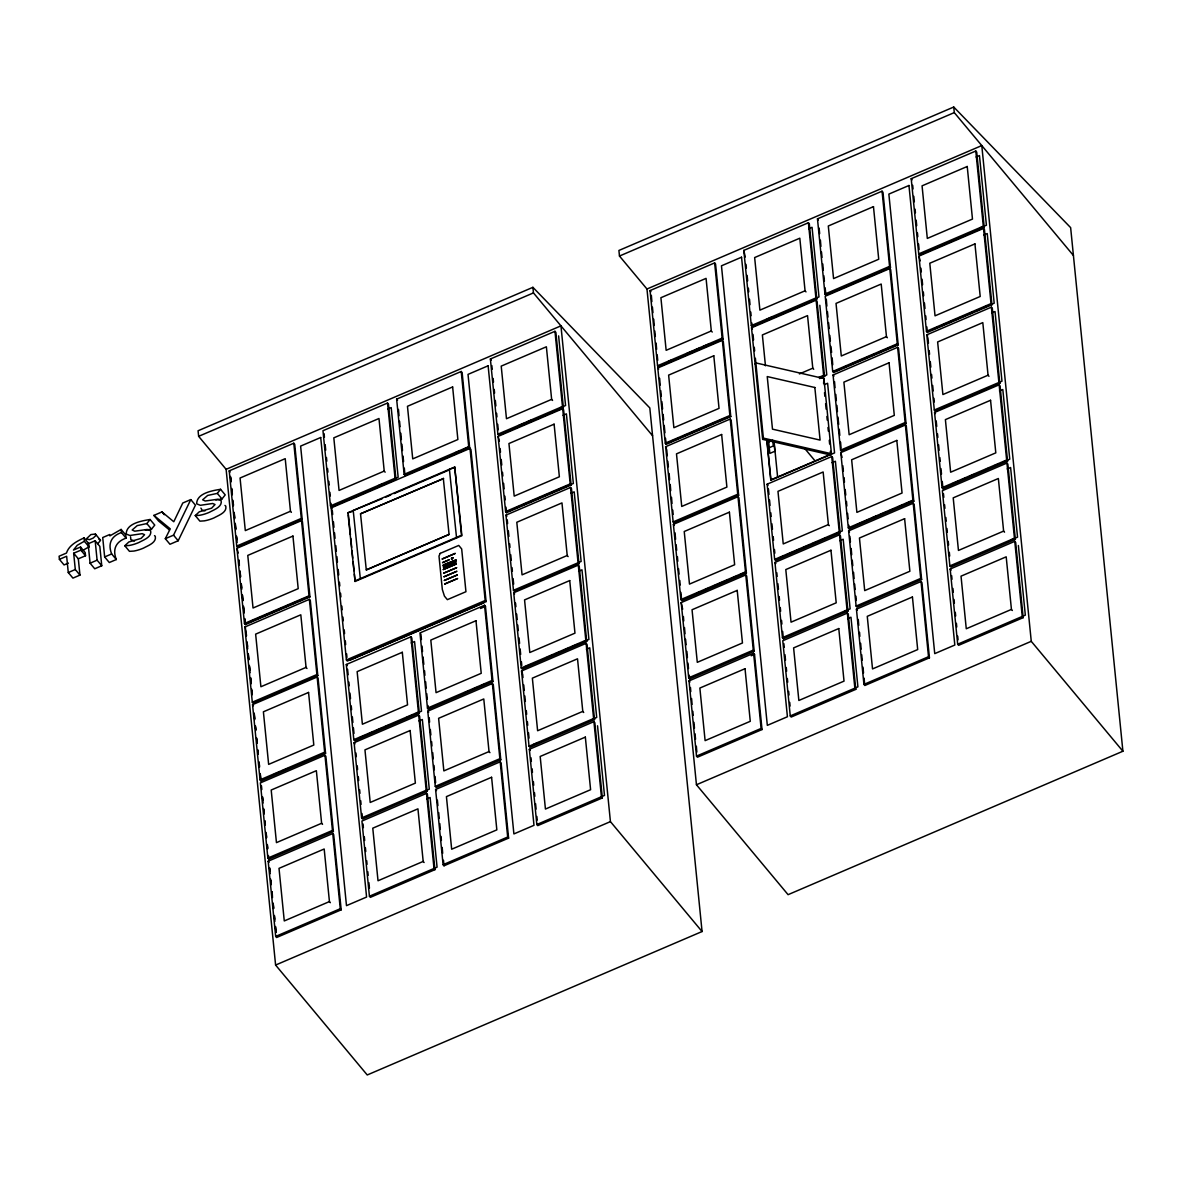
<?xml version="1.0" encoding="UTF-8"?>
<svg xmlns="http://www.w3.org/2000/svg" width="1182" height="1182" viewBox="0 0 1182 1182"><rect width="100%" height="100%" fill="white"/><g stroke="black" fill="none" stroke-linecap="round" stroke-linejoin="round"><path stroke-width="1.5" d="M130.581 536.894L130.847 539.598L134.526 541.075M443.043 565.676L455.971 560.032M451.82 559.352L451.45 558.303M165.317 538.682L173.532 535.165L190.79 499.587L195.444 505.157L178.186 540.75L169.972 544.267L165.317 538.682L170.238 528.842L153.896 515.396L161.964 511.924L173.784 521.735L182.767 503.015L190.79 499.587M755.15 364.174L755.874 362.918L823.943 378.55L831.448 453.74L830.724 454.996L762.656 439.364L751.53 327.813L816.112 300.139L817.043 301.247L824.548 376.437L819.569 378.565M762.656 439.364L763.38 438.123L755.387 358.249M823.943 378.55L823.588 383.456M154.502 535.623L155.3 536.332C156.689 542.789 147.868 545.626 143.554 548.079A37.115 24.645 -39.8 0 1 133.935 551.048L129.459 551.344L124.804 545.759L129.281 545.463A37.115 24.645 -39.8 0 0 138.9 542.494C143.125 540.085 152.138 537.16 150.646 530.748L147.248 529.447L134.748 531.191L132.162 529.994L137.215 525.621L146.834 523.567L150.099 519.504L154.753 525.089L151.503 529.152L145.401 530.171M224.964 505.423L225.777 506.147C227.254 512.545 218.242 515.47 214.016 517.893A37.115 24.645 -39.8 0 1 204.397 520.848L199.921 521.159L195.266 515.574L199.743 515.278A37.115 24.645 -39.8 0 0 209.362 512.308C213.587 509.9 222.6 506.96 221.123 500.562L217.71 499.262L205.21 501.005L202.624 499.809L207.677 495.435L217.311 493.382L220.561 489.304L225.215 494.889L221.965 498.967L215.863 499.986M451.48 558.347L452.233 557.815M124.804 545.759L128.823 541.991L141.131 538.371L144.573 534.707L142.224 533.673L129.872 535.49L126.193 534.013C126.252 523.449 141.633 520.848 150.099 519.504M195.266 515.574L199.285 511.806L211.593 508.186L215.035 504.522L212.686 503.488L200.334 505.305L196.655 503.827C196.714 493.263 212.095 490.663 220.561 489.304M97.811 543.676L100.544 540.351L95.432 534.042L90.881 534.574L86.375 538.859L89.492 539.657L93.156 538.091L95.609 535.801L95.432 534.042M451.539 559.293L453.282 557.845M81.868 550.915L89.019 546.838L88.694 543.498L84.04 537.913C77.081 541.12 68.94 545.227 66.473 553.058L59.1 556.22L59.41 559.352L64.064 564.937L68.408 563.075M121.125 529.433L121.436 532.565C111.566 535.874 107.488 543.484 111.669 553.944L116.324 559.529L109.305 562.529L104.651 556.944L102.716 537.529L109.734 534.53L109.867 535.889L121.125 529.433L125.78 535.018L126.09 538.15C116.22 541.459 112.142 549.069 116.324 559.529M84.04 537.913L84.365 541.253L77.199 545.33L73.447 550.073L80.553 547.03L85.207 552.615L85.518 555.747L78.322 558.82L79.948 575.102L72.929 578.116L68.275 572.531L66.65 556.249L59.41 559.352M452.588 563.622L454.154 562.529L454.036 561.258L450.726 562.248L450.948 564.331M532.905 287.329L198.074 430.765L198.635 436.335L226.117 469.313L275.598 965.059L367.233 1074.97L702.064 931.534L649.805 407.923L532.905 287.329L533.451 292.9L652.582 435.774M953.741 107.03L618.91 250.466L619.471 256.036L646.968 289.014L696.449 784.759L788.084 894.671L1122.9 751.235L1070.641 227.638L953.741 107.03L954.288 112.6L1073.419 255.489M198.635 436.335L533.451 292.9M619.471 256.036L954.288 112.6M226.117 469.313L560.948 325.863L610.429 821.623L702.064 931.534M646.968 289.014L981.784 145.578L1031.265 641.324L1122.9 751.235M229.219 470.864L293.801 443.206L294.717 444.299L302.223 519.504L237.641 547.163L236.725 546.069L229.219 470.864L230.135 471.973M387.548 403.032L322.967 430.706L330.472 505.896L331.388 507.004L395.97 479.331L388.464 404.141L387.548 403.032L395.054 478.237L395.97 479.331M396.635 399.147L461.216 371.473L462.132 372.581L469.638 447.771L405.057 475.445L404.141 474.351L396.635 399.147L397.551 400.24M490.382 358.988L554.964 331.315L555.88 332.408L563.386 407.613L498.804 435.286L497.888 434.178L490.382 358.988L491.298 360.082M650.056 290.58L714.637 262.906L715.553 264L723.059 339.204L658.477 366.878L657.561 365.77L650.056 290.58L650.972 291.673M743.803 250.407L808.399 222.748L809.315 223.841L816.821 299.046L752.225 326.705L751.309 325.611L743.803 250.407L745.281 257.011M817.471 218.847L882.053 191.189L882.969 192.282L890.474 267.487L825.893 295.145L824.977 294.052L817.471 218.847L818.387 219.955M911.219 178.689L975.8 151.015L976.716 152.123L984.222 227.313L919.64 254.987L918.724 253.894L911.219 178.689L912.135 179.782M387.859 409.031L391.198 407.598L398.157 477.233L394.803 478.666M808.695 228.732L812.049 227.299L818.993 296.933L815.639 298.366M976.11 157.014L979.45 155.581L986.409 225.215L979.701 228.082M95.166 540.765L88.148 543.779L90.083 563.193L94.737 568.778L101.755 565.764L99.82 546.35L95.166 540.765L97.101 560.179L101.755 565.764M79.948 575.102L75.293 569.517L73.668 553.235L80.864 550.162L80.553 547.03M68.275 572.531L75.293 569.517M90.083 563.193L97.101 560.179M104.651 556.944L111.669 553.944M290.476 511.259L245.309 530.6L240.064 478.016L285.217 458.66L290.476 511.259L291.393 512.353M384.224 471.086L339.057 490.441L333.812 437.842L378.979 418.502L384.224 471.086L385.14 472.194M551.639 399.368L506.472 418.724L501.212 366.125L546.38 346.784L551.639 399.368L552.555 400.462M711.313 330.96L666.146 350.315L660.901 297.716L706.068 278.376L711.313 330.96L712.229 332.053M805.06 290.802L759.893 310.142L754.648 257.558L799.815 238.203L805.06 290.802L805.976 291.895M236.725 546.069L301.307 518.396L293.801 443.206M330.472 505.896L395.054 478.237M404.141 474.351L468.722 446.678L461.216 371.473M497.888 434.178L562.469 406.519L554.964 331.315M657.561 365.77L722.143 338.111L714.637 262.906M751.309 325.611L815.905 297.938L808.399 222.748M824.977 294.052L889.558 266.378L882.053 191.189M918.724 253.894L983.306 226.22L975.8 151.015M378.063 485.832L383.086 483.674M455.07 452.839L460.093 450.682M463.447 449.249L468.471 447.106M518.691 425.579L523.715 423.437M527.054 422.004L532.077 419.846M560.549 407.657L565.557 405.5L558.613 335.88M668.318 361.485L671.672 360.052M686.742 353.595L691.765 351.438M695.105 350.005L700.128 347.848M703.482 346.415L708.506 344.272M767.088 319.17L772.112 317.012M236.947 548.271L301.528 520.597L302.444 521.705L309.95 596.895L245.368 624.569L244.452 623.461L236.947 548.271L238.232 553.043M331.226 507.876L470.008 448.421L470.924 449.515L486.098 601.579L347.316 661.048L346.4 659.94L331.226 507.876L332.142 508.969M498.11 436.38L562.691 408.721L563.607 409.814L571.113 485.019L506.531 512.678L505.615 511.584L498.11 436.38L499.395 441.152M657.783 367.971L722.365 340.313L723.281 341.406L730.786 416.611L666.205 444.269L665.289 443.176L657.783 367.971L658.699 369.08M889.78 268.58L825.199 296.254L832.704 371.458L833.62 372.552L898.202 344.878L890.696 269.688L889.78 268.58L897.286 343.785L898.202 344.878M918.946 256.095L983.527 228.422L984.443 229.515L991.949 304.72L927.368 332.393L926.452 331.285L918.946 256.095L920.231 260.853M563.046 415.296L566.4 413.863L573.344 483.482L509.738 510.742M983.882 234.996L987.236 233.563L994.18 303.198L984.148 307.497M347.892 512.781L454.701 467.008L461.881 535.697L355.073 581.455L347.892 512.781L352.251 511.51M382.259 498.641L353.211 510.506L360.377 579.18M385.642 497.208L390.695 495.036M394.079 493.588L448.067 470.451M455.07 467.451L449.396 469.284L456.577 537.973M360.525 513.801L443.501 478.562L360.525 513.801L366.287 569.901L449.071 534.441L443.309 478.341M799.401 373.926L812.788 368.193L807.542 315.609L762.375 334.949L765.448 365.785M886.456 336.634L841.288 355.989L836.029 303.405L881.196 284.049L886.456 336.634L887.372 337.742M244.452 623.461L309.034 595.802L301.528 520.597M505.615 511.584L570.197 483.911L562.691 408.721M665.289 443.176L729.87 415.503L722.365 340.313M818.653 377.472L823.618 375.344L816.112 300.139M832.704 371.458L897.286 343.785M926.452 331.285L991.033 303.611L983.527 228.422M251.736 620.978L290.24 604.475M293.594 603.042L298.603 600.884M301.957 599.451L306.98 597.309M514.569 508.363L519.592 506.221M522.946 504.788L527.97 502.631M531.309 501.198L536.332 499.04M539.686 497.607L566.473 486.142M672.573 440.679L679.266 437.813M682.62 436.38L687.643 434.222M690.982 432.789L726.147 417.734M843.327 367.528L846.681 366.095M851.705 363.938L875.138 353.891M878.492 352.458L883.515 350.315M886.855 348.882L891.878 346.725M933.736 328.788L938.759 326.646M942.113 325.213L947.122 323.055M950.476 321.622L955.499 319.465M958.853 318.032L963.877 315.889M967.216 314.442L972.239 312.299M983.956 307.276L987.31 305.843M308.842 596.807L245.221 624.066L244.674 618.57M666.057 443.767L671.081 441.61M672.75 440.901L729.678 416.507M820.072 377.782L826.779 374.916L819.82 305.281M835.142 371.325L888.716 348.38M890.386 347.656L897.094 344.789M932.243 329.734L935.597 328.3M937.267 327.577L972.417 312.521M975.771 311.088L980.794 308.93M244.807 627.007L309.389 599.333L310.305 600.441L317.81 675.631L253.229 703.305L252.313 702.197L244.807 627.007L245.723 628.1M505.97 515.116L570.551 487.457L571.467 488.55L578.973 563.74L514.392 591.414L513.476 590.32L505.97 515.116L506.886 516.224M665.643 446.707L730.225 419.049L731.141 420.142L738.647 495.332L674.065 523.005L673.149 521.912L665.643 446.707L666.559 447.815M833.059 374.99L897.64 347.316L898.556 348.424L906.062 423.614L841.481 451.288L840.565 450.179L833.059 374.99L833.975 376.083M926.806 334.831L991.388 307.157L992.304 308.251L999.809 383.456L935.228 411.114L934.312 410.021L926.806 334.831L927.722 335.924M354.703 581.012L461.512 535.254L454.701 467.008M570.832 493.278L574.186 491.845L581.13 561.465L513.476 590.32M824.268 384.711L827.607 383.263L834.566 452.898L770.945 480.158L766.926 439.837M991.668 312.979L995.022 311.546L1001.967 381.18L934.312 410.021M446.028 565.129L447.003 564.715M446.057 565.336L447.032 564.922M768.64 441.994L772.733 440.251M769.216 447.712L773.294 445.954L772.865 441.669M306.064 667.387L260.897 686.742L255.637 634.143L300.804 614.803L306.064 667.387L306.98 668.495M567.212 555.496L522.06 574.851L516.8 522.267L561.967 502.911L567.212 555.496L568.128 556.604M988.063 375.211L942.896 394.552L937.636 341.967L982.803 322.612L988.063 375.211L988.979 376.304M346.4 659.94L485.181 600.486L470.008 448.421M349.916 660.221L483.852 602.85M827.681 455.543L770.753 479.936L766.734 439.615M252.313 702.197L316.894 674.538L309.389 599.333M673.149 521.912L737.731 494.239L730.225 419.049M840.565 450.179L905.146 422.521L897.64 347.316M252.549 704.649L317.145 676.99L318.061 678.084L325.567 753.289L260.971 780.947L260.055 779.854L252.549 704.649L253.465 705.757M346.311 664.491L410.893 636.817L411.809 637.925L419.315 713.115L354.733 740.789L353.817 739.681L346.311 664.491L347.227 665.584M484.546 605.258L419.965 632.931L427.47 708.136L428.386 709.23L492.968 681.556L485.462 606.366L484.546 605.258L492.052 680.463L492.968 681.556M513.712 592.773L578.293 565.099L579.224 566.193L586.73 641.398L522.134 669.071L521.218 667.963L513.712 592.773L514.628 593.866M673.4 524.365L737.982 496.691L738.898 497.785L746.403 572.989L681.822 600.663L680.906 599.555L673.4 524.365L674.316 525.458M767.148 484.192L831.729 456.533L832.645 457.626L840.151 532.816L775.569 560.49L774.653 559.396L767.148 484.192L768.064 485.3M840.801 452.632L905.382 424.973L906.298 426.067L913.804 501.271L849.223 528.93L848.307 527.837L840.801 452.632L842.086 457.404M934.563 412.474L999.145 384.8L1000.061 385.908L1007.566 461.098L942.985 488.772L942.069 487.678L934.563 412.474L935.479 413.567M480.498 608.494L485.462 606.366M411.203 642.978L414.557 641.545L421.501 711.18L414.808 714.046M578.619 571.261L581.972 569.827L588.917 639.447L583.893 641.604M832.039 462.694L835.393 461.261L842.338 530.881L837.314 533.038M999.455 390.961L1002.809 389.528L1009.753 459.163L1003.06 462.029M828.39 524.586L783.238 543.927L777.978 491.343L823.145 471.987L828.39 524.586L829.306 525.68M260.055 779.854L324.651 752.18L317.145 676.99M353.817 739.681L418.398 712.022L410.893 636.817M427.47 708.136L492.052 680.463M521.218 667.963L585.814 640.289L578.293 565.099M680.906 599.555L745.487 571.881L737.982 496.691M774.653 559.396L839.235 531.723L831.729 456.533M848.307 527.837L912.888 500.163L905.382 424.973M942.069 487.678L1006.65 460.005L999.145 384.8M872.286 517.746L877.31 515.603M274.18 774.284L279.203 772.142M282.557 770.708L287.581 768.551M359.564 737.716L364.588 735.559M367.927 734.125L372.951 731.968M376.304 730.535L381.328 728.393M384.667 726.96L389.691 724.802M406.431 717.637L411.454 715.479M465.028 692.534L468.382 691.101M473.406 688.943L476.745 687.51M481.768 685.353L485.122 683.92M525.296 666.707L530.319 664.55M547.059 657.384L552.083 655.227M555.437 653.794L560.46 651.651M563.799 650.218L568.823 648.061M572.177 646.628L577.2 644.471M696.7 593.275L700.04 591.842M705.063 589.7L708.417 588.252M713.44 586.109L728.496 579.653M731.85 578.22L736.874 576.062M740.227 574.629L745.251 572.487M778.731 558.14L783.755 555.983M787.094 554.55L792.117 552.393M795.471 550.96L800.495 548.817M803.834 547.384L808.857 545.227M812.211 543.794L817.235 541.637M820.574 540.204L825.597 538.046M855.738 525.148L877.502 515.825M880.841 514.392L885.865 512.234M889.219 510.801L894.242 508.644M897.581 507.211L902.605 505.069M905.959 503.621L910.982 501.478M952.84 483.541L957.863 481.399M961.202 479.966L966.226 477.809M969.58 476.376L974.603 474.218M986.32 469.195L989.659 467.762M994.683 465.619L998.036 464.186M324.947 755.224L260.365 782.898L267.871 858.088L268.787 859.196L333.368 831.522L325.863 756.317L324.947 755.224L332.452 830.429L333.368 831.522M354.112 742.724L418.694 715.066L419.61 716.159L427.116 791.364L362.534 819.023L361.618 817.929L354.112 742.724L355.028 743.833M427.781 711.165L492.362 683.506L493.278 684.6L500.784 759.804L436.202 787.463L435.286 786.37L427.781 711.165L428.697 712.273M521.528 671.007L586.109 643.333L587.026 644.441L594.531 719.631L529.95 747.305L529.034 746.211L521.528 671.007L522.444 672.1M681.201 602.598L745.783 574.925L746.699 576.033L754.205 651.223L689.623 678.896L688.707 677.803L681.201 602.598L682.664 609.203M774.949 562.44L839.545 534.766L840.461 535.86L847.967 611.064L783.371 638.738L782.454 637.63L774.949 562.44L775.865 563.533M848.617 530.881L913.198 503.207L914.114 504.315L921.62 579.505L857.039 607.179L856.123 606.071L848.617 530.881L849.533 531.974M1006.946 463.048L942.364 490.707L949.87 565.912L950.786 567.005L1015.368 539.347L1007.862 464.142L1006.946 463.048L1014.452 538.238L1015.368 539.347M418.989 720.961L422.343 719.528L429.288 789.162L425.934 790.595M586.405 649.243L589.744 647.81L596.703 717.43L593.349 718.878M839.826 540.676L843.18 539.243L850.124 608.863L845.1 611.02M1007.241 468.944L1010.595 467.511L1017.539 537.145L1010.846 540.011M321.622 823.278L276.455 842.633L271.195 790.034L316.362 770.694L321.622 823.278L322.538 824.371M489.023 751.56L443.856 770.9L438.611 718.316L483.778 698.961L489.023 751.56L489.939 752.653M582.785 711.387L537.618 730.742L532.358 678.158L577.525 658.802L582.785 711.387L583.701 712.495M1003.621 531.102L958.454 550.443L953.209 497.858L998.362 478.503L1003.621 531.102L1004.537 532.196M267.871 858.088L332.452 830.429M361.618 817.929L426.2 790.256L418.694 715.066M435.286 786.37L499.868 758.696L492.362 683.506M529.034 746.211L593.615 718.538L586.109 643.333M688.707 677.803L753.289 650.13L745.783 574.925M782.454 637.63L847.051 609.971L839.545 534.766M856.123 606.071L920.704 578.412L913.198 503.207M949.87 565.912L1014.452 538.238M533.082 744.69L538.106 742.532M268.181 861.205L332.763 833.532L333.679 834.64L341.184 909.83L276.603 937.503L275.687 936.41L268.181 861.205L269.097 862.299M426.51 793.373L361.928 821.047L369.434 896.237L370.35 897.345L434.932 869.671L427.426 794.467L426.51 793.373L434.016 868.563L434.932 869.671M435.597 789.487L500.178 761.814L501.094 762.907L508.6 838.112L444.018 865.785L443.102 864.677L435.597 789.487L436.513 790.581M529.344 749.314L593.925 721.655L594.841 722.749L602.347 797.953L537.766 825.612L536.85 824.519L529.344 749.314L530.26 750.422M689.017 680.906L753.599 653.247L754.515 654.34L762.021 729.545L697.439 757.204L696.523 756.111L689.017 680.906L689.933 682.014M847.361 613.074L782.765 640.747L790.27 715.937L791.186 717.046L855.783 689.372L848.277 614.182L847.361 613.074L854.867 688.279L855.783 689.372M856.433 609.188L921.014 581.514L921.93 582.623L929.436 657.813L864.855 685.486L863.939 684.393L856.433 609.188L857.349 610.281M950.18 569.03L1014.762 541.356L1015.678 542.449L1023.184 617.654L958.602 645.328L957.686 644.22L950.18 569.03L951.096 570.123M751.205 655.759L754.515 654.34M426.776 798.943L430.115 797.51L437.074 867.145L369.434 896.237M847.612 618.659L850.966 617.226L857.91 686.845L790.27 715.937M329.438 901.585L284.271 920.941L279.011 868.356L324.178 849.001L329.438 901.585L330.354 902.693M423.186 861.427L378.018 880.767L372.773 828.183L417.94 808.843L423.186 861.427L424.102 862.52M1011.437 609.41L966.27 628.765L961.025 576.166L1006.192 556.825L1011.437 609.41L1012.353 610.503M275.687 936.41L340.268 908.736L332.763 833.532M443.102 864.677L507.684 837.019L500.178 761.814M536.85 824.519L604.49 795.427L597.531 725.792M696.523 756.111L761.105 728.437L753.599 653.247M863.939 684.393L928.52 656.719L921.014 581.514M957.686 644.22L1025.326 615.128L1018.367 545.493M275.598 965.059L610.429 821.623M696.449 784.759L1031.265 641.324M452.189 557.771L453.016 557.697M443.501 567.715L455.558 562.337L455.809 559.913L443.294 564.848L443.664 567.715L455.824 562.499L455.661 559.721M204.988 510.89L202.196 510.24L200.91 508.112M763.38 438.123L831.448 453.74M98.993 539.361L100.086 539.627M169.454 529.95L158.551 520.966L153.896 515.396M983.306 226.22L984.222 227.313M991.033 303.611L991.949 304.72M999.809 383.456L998.893 382.347L991.388 307.157M889.558 266.378L890.474 267.487M1006.65 460.005L1007.566 461.098M815.905 297.938L816.821 299.046M905.146 422.521L906.062 423.614M823.618 375.344L824.548 376.437M1023.184 617.654L1022.267 616.561L1014.762 541.356M812.788 368.193L813.704 369.301M912.888 500.163L913.804 501.271M751.53 327.813L752.446 328.906M722.143 338.111L723.059 339.204M920.704 578.412L921.62 579.505M804.617 448.347L815.137 460.98M839.235 531.723L840.151 532.816M729.87 415.503L730.786 416.611M928.52 656.719L929.436 657.813M847.051 609.971L847.967 611.064M737.731 494.239L738.647 495.332M745.487 571.881L746.403 572.989M562.469 406.519L563.386 407.613M753.289 650.13L754.205 651.223M570.197 483.911L571.113 485.019M761.105 728.437L762.021 729.545M578.973 563.74L578.057 562.647L570.551 487.457M468.722 446.678L469.638 447.771M585.814 640.289L586.73 641.398M449.071 534.441L366.287 569.901M593.615 718.538L594.531 719.631M485.181 600.486L486.098 601.579M602.347 797.953L601.431 796.845L593.925 721.655M301.307 518.396L302.223 519.504M499.868 758.696L500.784 759.804M418.398 712.022L419.315 713.115M309.034 595.802L309.95 596.895M507.684 837.019L508.6 838.112M217.311 493.382L221.965 498.967M426.2 790.256L427.116 791.364M316.894 674.538L317.81 675.631M161.964 511.924L164.298 514.717M173.532 535.165L178.186 540.75M146.834 523.567L151.503 529.152M324.651 752.18L325.567 753.289M121.436 532.565L126.09 538.15M84.365 541.253L89.019 546.838M80.864 550.162L85.518 555.747M73.668 553.235L78.322 558.82M340.268 908.736L341.184 909.83M912.681 185.293L913.051 188.957M913.789 196.301L914.336 201.797M915.06 209.14L915.429 212.804M916.168 220.133L916.715 225.644M917.454 232.972L917.808 236.651M918.547 243.98L919.094 249.491M920.955 268.196L921.325 271.86M922.063 279.203L922.61 284.699M923.334 292.043L923.703 295.707M924.442 303.035L924.989 308.546M925.728 315.875L926.082 319.554M926.821 326.882L927.368 332.393M927.9 337.757L928.461 343.253M929.185 350.596L929.554 354.26M930.278 361.603L930.84 367.1M931.564 374.443L931.933 378.107M932.672 385.45L933.219 390.947M933.943 398.29L934.312 401.954M936.203 420.91L936.75 426.407M937.489 433.75L937.858 437.414M938.582 444.757L939.129 450.253M939.867 457.597L940.237 461.261M940.961 468.589L941.507 474.1M942.246 481.429L942.985 488.772M943.458 493.648L943.827 497.312M944.566 504.655L944.935 508.319M945.851 517.494L946.206 521.159M946.945 528.502L947.314 532.166M948.23 541.326L948.585 545.005M949.323 552.334L949.693 556.013M951.643 575.619L952.012 579.298M952.928 588.459L953.298 592.138M954.022 599.466L954.391 603.13M955.307 612.306L955.677 615.97M956.401 623.313L956.77 626.977M957.686 636.152L958.055 639.817M819.111 228.096L819.658 233.593M820.397 240.123L820.929 246.417M821.475 251.914L822.037 257.41M822.775 263.97L823.307 270.25M823.854 275.746L824.401 281.242M825.154 287.817L825.893 295.145M826.292 299.194L826.883 306.079M827.43 311.575L827.991 317.072M828.538 322.568L829.232 328.537M829.808 335.392L830.37 340.904M830.916 346.4L831.611 352.369M832.158 357.88L832.734 364.721M834.522 381.594L835.039 387.726M835.807 394.433L836.324 400.55M836.9 405.426L837.417 411.558M837.964 417.054L838.688 424.382M839.279 429.273L839.796 435.375M840.565 442.112L841.067 448.2M842.825 465.708L843.372 471.204M844.096 477.587L844.465 482.212M845.204 489.54L845.751 495.036M846.475 501.419L846.844 506.029M847.583 513.357L848.129 518.854M848.868 525.266L849.223 528.93M849.873 536.362L850.419 541.858M851.173 548.478L851.705 554.698M852.252 560.194L852.798 565.69M853.552 572.324L854.084 578.515M854.63 584.011L855.177 589.508M855.945 596.171L856.27 600.5M858.265 619.457L858.753 625.352M859.55 632.296L859.846 636.344M860.644 643.303L861.131 649.169M861.678 654.665L862.225 660.162M863.023 667.15L863.51 672.986M864.116 678.143L864.603 683.979M824.504 392.631L824.859 396.295M825.597 403.638L826.144 409.135M826.883 416.478L827.237 420.142M827.976 427.485L828.346 431.149M829.262 440.31L829.631 443.989M830.355 451.317L830.724 454.996M773.988 440.635L777.638 477.277M773.855 441.241L774.86 451.258L769.837 453.415L768.492 440.044M746.005 264.354L746.374 268.019M747.113 275.347L747.659 280.858M748.383 288.186L748.753 291.865M749.491 299.194L750.038 304.705M750.762 312.033L751.131 315.697M751.87 323.041L752.225 326.705M753.008 334.417L753.555 339.914M754.279 347.257L754.648 350.921M768.433 488.964L768.98 494.46M769.526 499.971L770.073 505.468M770.812 512.811L771.166 516.475M771.905 523.803L772.452 529.314M773.191 536.643L773.56 540.322M774.461 549.482L774.831 553.161M776.781 572.709L777.15 576.373M777.889 583.716L778.436 589.212M779.16 596.555L779.529 600.22M780.268 607.548L780.637 611.227M781.538 620.387L781.908 624.066M782.647 631.395L783.371 638.738M783.873 643.673L784.242 647.352M784.966 654.68L785.513 660.191M786.252 667.52L786.621 671.184M787.345 678.527L787.714 682.191M788.63 691.367L789 695.031M789.724 702.374L790.093 706.038M651.341 295.337L651.873 301.646M652.42 307.157L652.966 312.654M653.72 319.184L654.252 325.478M654.798 330.975L655.345 336.471M656.099 343.031L656.631 349.296M657.177 354.792L657.724 360.288M659.615 378.24L660.206 385.14M660.753 390.636L661.299 396.133M661.861 401.629L662.585 408.957M663.132 414.454L663.678 419.95M664.225 425.446L664.964 432.775M665.51 438.271L666.205 444.269M666.737 449.648L667.254 455.794M667.815 461.29L668.362 466.787M669.13 473.48L669.633 479.611M670.224 484.487L670.741 490.604M671.509 497.327L672.011 503.429M672.78 510.166L673.119 514.421M675.04 532.801L675.587 539.273M676.148 544.769L676.695 550.265M677.419 556.633L677.788 561.258M678.512 568.586L679.074 574.083M679.798 580.48L680.167 585.075M680.891 592.404L681.438 597.9M683.403 616.531L683.743 620.919M684.496 627.539L685.028 633.744M685.575 639.24L686.121 644.737M686.875 651.385L687.407 657.561M687.954 663.058L688.5 668.554M689.254 675.232L689.623 678.896M690.48 687.51L690.79 691.573M691.588 698.518L692.076 704.398M692.859 711.357L693.169 715.391M693.967 722.365L694.455 728.215M695.001 733.712L695.548 739.208M696.346 746.197L696.833 752.033M491.845 365.578L492.214 369.257M493.13 378.417L493.5 382.096M494.224 389.425L494.593 393.089M495.332 400.432L495.879 405.928M496.603 413.272L496.972 416.936M497.711 424.279L498.257 429.775M500.119 448.48L500.488 452.159M501.227 459.488L501.774 464.999M502.498 472.327L502.867 475.991M503.606 483.335L504.153 488.831M504.877 496.174L505.246 499.838M505.985 507.181L506.531 512.678M507.255 519.888L507.61 523.552M508.349 530.895L508.895 536.392M509.634 543.735L509.989 547.399M510.727 554.727L511.274 560.238M512.013 567.567L512.382 571.246M513.106 578.574L513.653 584.085M515.544 603.042L515.913 606.706M516.652 614.034L517.199 619.545M517.746 625.042L518.292 630.553M519.031 637.881L519.578 643.392M520.124 648.888L520.671 654.385M521.41 661.728L521.779 665.392M522.621 673.947L522.991 677.611M523.729 684.939L524.276 690.451M524.823 695.947L525.369 701.458M526.285 710.618L526.655 714.297M527.379 721.626L527.748 725.29M528.487 732.633L529.034 738.129M530.999 757.751L531.353 761.43M532.092 768.758L532.461 772.422M533.378 781.597L533.732 785.262M534.471 792.605L534.84 796.269M535.564 803.612L536.111 809.109M536.85 816.452L537.219 820.116M450.224 564.641L450.017 562.543L448.82 563.06L449.027 565.144M448.318 565.454L448.111 563.371L446.914 563.873L447.136 565.956M446.161 566.385L445.954 564.287L444.757 564.804L444.964 566.887M398.467 409.415L398.999 415.724M399.546 421.22L400.092 426.717M400.846 433.262L401.378 439.541M401.939 444.269L402.471 450.534M403.018 456.03L403.564 461.527M404.318 468.102L404.85 474.351M420.881 634.025L421.427 639.536M421.989 646.007L422.535 651.504M423.082 657L423.806 664.328M424.545 670.711L424.914 675.321M425.638 681.718L426.185 688.146M426.732 693.642L427.293 699.138M428.017 705.565L428.386 709.23M429.243 717.769L429.583 722.158M430.322 729.486L430.869 734.982M431.622 741.616L431.962 745.975M432.715 752.624L433.247 758.8M434.001 765.463L434.341 769.792M435.094 776.471L435.611 782.632M437.37 800.14L437.916 805.636M438.699 812.595L439.202 818.461M439.807 823.603L440.295 829.454M441.093 836.428L441.388 840.446M442.186 847.435L442.674 853.286M443.472 860.274L444.018 865.785M348.439 515.012L350.419 534.766M350.773 538.357L351.675 547.325M352.029 550.915L352.738 558.111M353.108 561.701L353.994 570.67M354.364 574.26L355.073 581.455M332.334 510.801L332.689 514.466M333.427 521.794L333.974 527.29M334.521 532.787L335.067 538.283M335.806 545.611L336.353 551.107M336.9 556.604L337.446 562.1M338.185 569.428L338.732 574.925M339.456 582.253L339.825 585.917M340.564 593.246L340.918 596.91M341.834 606.071L342.204 609.749M342.928 617.078L343.297 620.742M344.213 629.903L344.583 633.567M345.307 640.895L345.676 644.559M346.592 653.72L346.961 657.384M324.075 433.631L324.429 437.31M325.168 444.639L325.715 450.15M326.454 457.478L326.823 461.143M327.547 468.486L327.916 472.15M328.832 481.325L329.202 484.989M329.926 492.333L330.295 495.997M331.034 503.34L331.388 507.004M347.582 669.263L348.143 674.759M348.867 682.088L349.237 685.767M349.961 693.095L350.522 698.606M351.246 705.935L351.615 709.614M352.354 716.942L352.901 722.438M353.448 727.949L353.994 733.446M355.945 752.993L356.314 756.672M357.23 765.833L357.599 769.512M358.323 776.84L358.693 780.504M359.609 789.679L359.978 793.344M360.702 800.687L361.071 804.351M361.988 813.526L362.357 817.19M363.037 823.972L363.391 827.636M364.307 836.812L364.677 840.476M365.415 847.819L365.77 851.483M366.686 860.659L367.055 864.323M367.794 871.666L368.163 875.33M368.887 882.659L369.434 888.17M230.682 477.469L231.051 481.133M231.79 488.476L232.337 493.973M233.061 501.316L233.43 504.98M234.169 512.323L234.716 517.819M235.262 523.316L235.809 528.827M236.548 536.155L236.917 539.834M238.956 560.371L239.325 564.036M240.064 571.379L240.611 576.875M241.335 584.218L241.704 587.882M242.443 595.226L242.99 600.722M243.536 606.218L244.083 611.729M244.822 619.058L245.368 624.569M245.9 629.932L246.447 635.443M247.186 642.772L247.555 646.451M248.279 653.779L248.841 659.29M249.565 666.618L249.934 670.283M250.658 677.626L251.219 683.122M251.943 690.465L252.313 694.13M254.204 713.086L254.751 718.597M255.489 725.925L255.859 729.59M256.76 738.765L257.129 742.429M257.868 749.772L258.237 753.436M259.154 762.612L259.508 766.276M260.247 773.619L260.971 780.947M261.458 785.823L261.828 789.502M262.567 796.831L262.921 800.495M263.837 809.67L264.207 813.334M264.945 820.677L265.315 824.342M266.231 833.517L266.585 837.181M267.324 844.524L267.693 848.188M268.417 855.517L268.787 859.196M269.644 867.81L270.013 871.474M270.929 880.649L271.299 884.313M272.023 891.656L272.392 895.321M273.308 904.481L273.677 908.16M274.401 915.489L274.771 919.168M275.509 926.496L276.056 931.992M230.49 476.449L231.037 481.946M231.761 489.274L232.322 494.77M232.869 500.267L233.415 505.763M234.139 513.091L234.701 518.588M235.248 524.084L235.794 529.595M236.518 536.923L237.065 542.42M238.823 559.928L239.37 565.424M239.916 570.921L240.463 576.417M241.202 583.745L241.749 589.242M242.295 594.738L242.842 600.249M243.581 607.578L244.127 613.074M246.048 632.414L246.417 636.079M246.964 641.575L247.703 648.903M248.25 654.4L248.796 659.896M249.343 665.392L250.082 672.735M250.628 678.232L251.175 683.728M251.722 689.224L252.268 694.721M254.204 714.061L254.751 719.557M255.489 726.886L255.844 730.55M256.583 737.878L257.129 743.389M257.868 750.718L258.223 754.382M258.961 761.71L259.508 767.207M260.247 774.535L260.601 778.199M262.537 797.54L263.084 803.036M263.63 808.532L264.177 814.043M264.916 821.372L265.285 825.036M266.009 832.364L266.556 837.861M267.295 845.189L267.664 848.853M269.585 868.194L270.131 873.69M270.693 879.186L271.239 884.683M271.963 892.026L272.51 897.522M273.072 903.018L273.618 908.515M274.342 915.843L274.889 921.339M275.436 926.836L275.997 932.332M442.231 558.983L455.159 553.442L442.231 558.983M442.585 562.602L449.042 559.84L442.585 562.602M443.28 569.561L456.208 564.021L443.28 569.561M443.649 573.181L456.592 567.715L443.649 573.181M444.004 576.801L456.932 571.261L444.033 576.713M444.358 580.421L457.316 574.954L444.358 580.421M444.728 584.041L457.656 578.5L444.757 583.952M453.105 562.75C451.48 565.395 452.499 559.396 453.105 562.75M440.177 553.398L438.995 556.087L442.334 589.508L444.447 596.142L447.372 599.658L465.944 591.709L461.674 548.95L458.749 545.434L440.177 553.398M320.706 437.503L300.612 446.102L346.489 905.648L366.583 897.049L320.706 437.503M488.122 365.785L468.028 374.384L513.904 833.931L533.983 825.317L488.122 365.785M741.542 257.203L721.463 265.817L767.325 725.364L787.419 716.75L741.542 257.203M908.958 185.485L888.864 194.099L934.74 653.631L954.82 645.032L908.958 185.485M452.632 386.942L407.465 406.298L412.725 458.882L457.877 439.527L452.632 386.942M873.468 206.643L828.301 225.998L833.561 278.583L878.728 259.242L873.468 206.643M967.231 166.485L922.063 185.84L927.309 238.424L972.476 219.069L967.231 166.485M292.944 536.067L247.777 555.407L253.037 608.006L298.204 588.651L292.944 536.067M554.107 424.175L508.94 443.531L514.2 496.115L559.367 476.774L554.107 424.175M713.795 355.767L668.628 375.122L673.873 427.707L719.04 408.366L713.795 355.767M974.943 243.891L929.791 263.231L935.036 315.83L980.203 296.475L974.943 243.891M721.641 434.503L676.488 453.858L681.733 506.443L726.9 487.087L721.641 434.503M889.056 362.785L843.889 382.141L849.149 434.725L894.301 415.37L889.056 362.785M308.561 692.445L263.394 711.8L268.639 764.385L313.806 745.044L308.561 692.445M402.308 652.287L357.141 671.627L362.386 724.226L407.554 704.871L402.308 652.287M475.977 620.727L430.809 640.083L436.055 692.667L481.222 673.312L475.977 620.727M569.724 580.569L524.557 599.909L529.802 652.508L574.969 633.153L569.724 580.569M729.397 512.161L684.23 531.501L689.475 584.1L734.643 564.745L729.397 512.161M896.813 440.428L851.646 459.783L856.891 512.367L902.058 493.027L896.813 440.428M990.56 400.27L945.393 419.625L950.638 472.209L995.805 452.854L990.56 400.27M410.124 730.52L364.957 749.876L370.202 802.46L415.37 783.119L410.124 730.52M737.213 590.394L692.046 609.749L697.291 662.334L742.459 642.978L737.213 590.394M830.961 550.236L785.794 569.576L791.039 622.175L836.206 602.82L830.961 550.236M904.614 518.676L859.447 538.017L864.707 590.616L909.874 571.261L904.614 518.676M491.594 777.283L446.427 796.624L451.672 849.223L496.839 829.867L491.594 777.283M585.341 737.11L540.174 756.465L545.434 809.049L590.601 789.709L585.341 737.11M745.029 668.702L699.862 688.057L705.107 740.641L750.274 721.301L745.029 668.702M838.777 628.543L793.61 647.899L798.855 700.483L844.022 681.128L838.777 628.543M912.43 596.984L867.263 616.339L872.523 668.923L917.69 649.568L912.43 596.984M814.841 387.504L767.236 376.57L772.481 429.155L820.086 440.088L814.841 387.504"/></g></svg>
